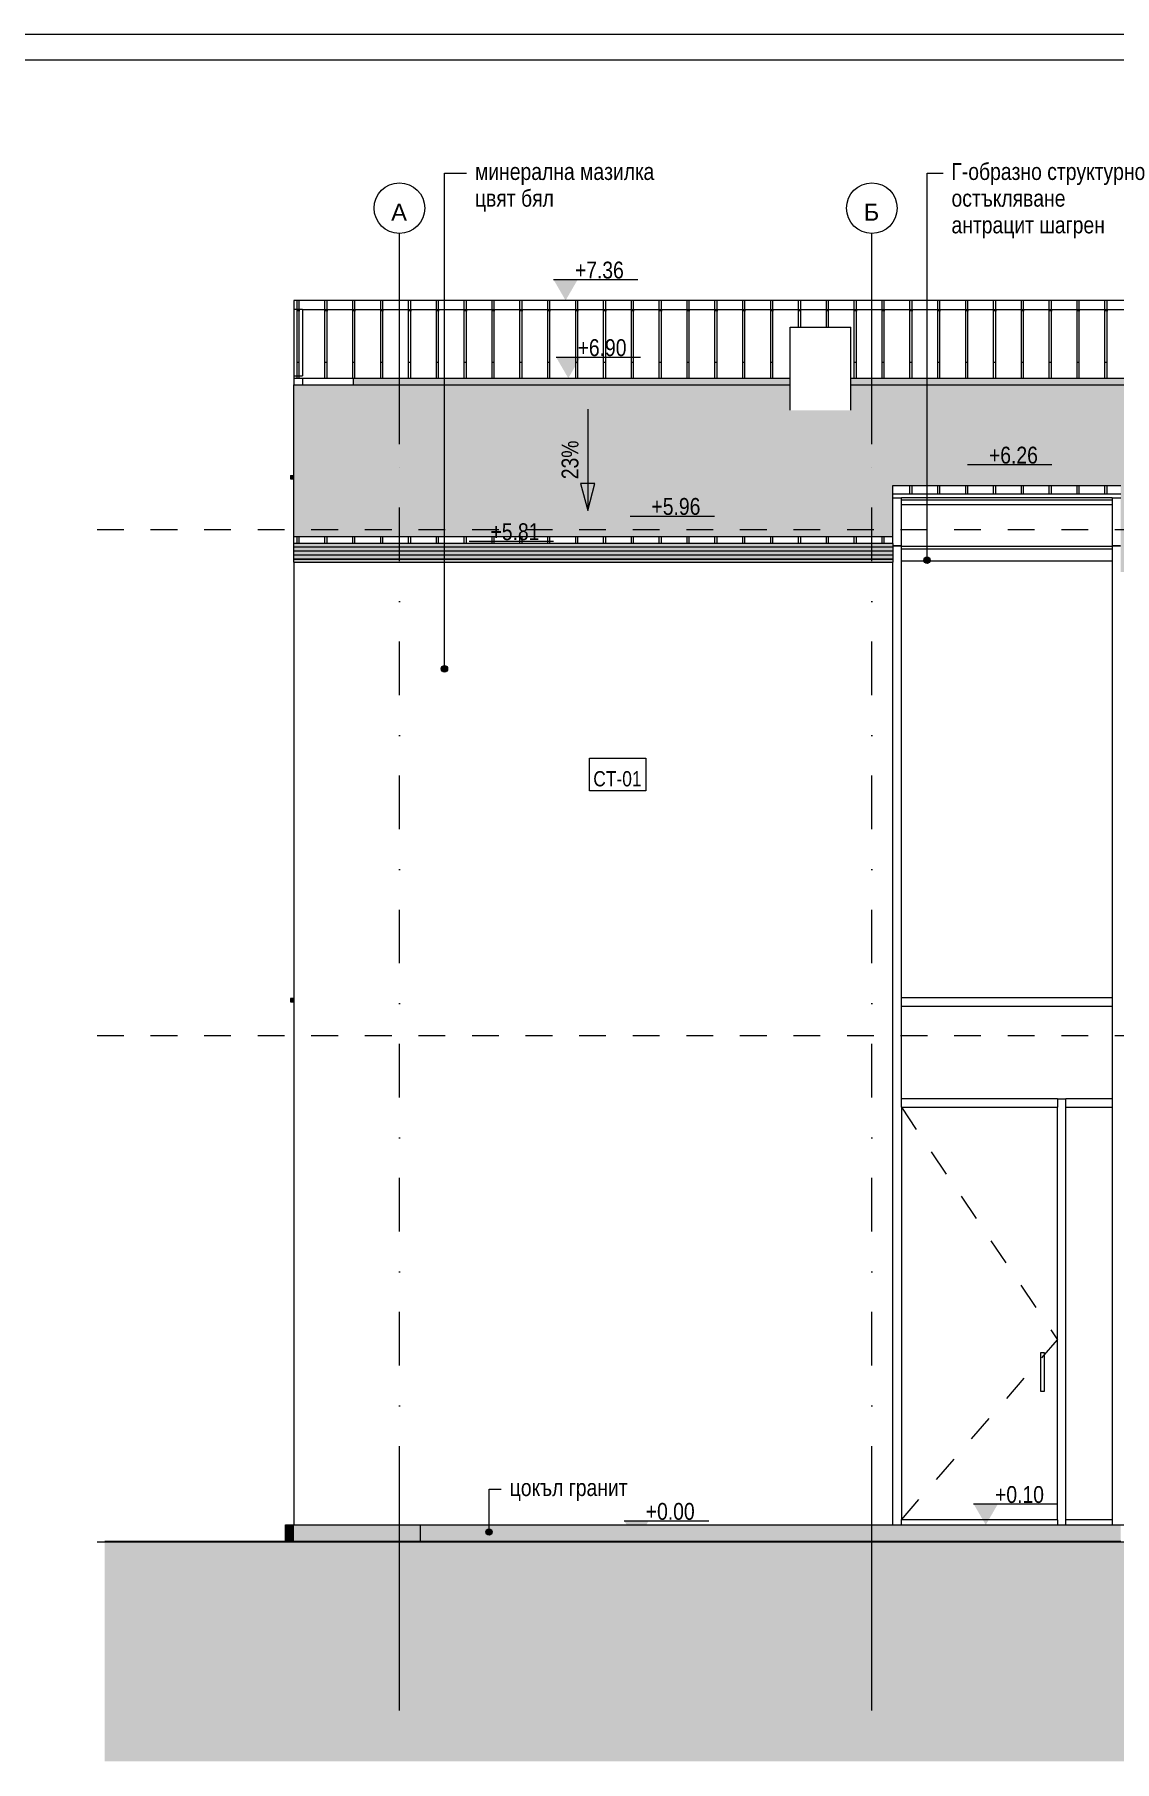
# Model space of a CAD drawing. Header units: centimetres. Extents: x 0 to 25250, y 0 to 2250.
# Drawn here: x 22882 to 23522, y 1226 to 2250 of the extents above; entities that cross this region are included whole.
import ezdxf

# ---------------------------------------------------------------- set-up
doc = ezdxf.new("R2010")
doc.units = ezdxf.units.CM
doc.linetypes.add('24-View-2$0$Dash', pattern=[31.75, 15.875, -15.875])
doc.linetypes.add('24-View-2$0$Dash dot', pattern=[79.375, 31.75, -23.8125, 0, -23.8125])
for name, color, linetype, lineweight in [('A-ANNO-NOTE', 7, 'Continuous', 9), ('A-DETL', 7, 'Continuous', 9), ('A-DETL-GENF', 7, 'Continuous', 9), ('A-DOOR', 7, 'Continuous', 9), ('A-FLOR-LEVL', 7, 'Continuous', 9), ('A-GENM', 7, 'Continuous', 9), ('A-GLAZ-CURT', 7, 'Continuous', 9), ('A-GLAZ-CWMG', 7, 'Continuous', 9), ('A-ROOF', 7, 'Continuous', 9), ('A-ROOF-OTLN', 7, 'Continuous', 9), ('A-ROOF-PATT', 7, 'Continuous', 9), ('A-WALL', 7, 'Continuous', 9), ('A-WALL-IDEN', 7, 'Continuous', 9), ('A-WALL-PATT', 7, 'Continuous', 9), ('G-ANNO-DIMS', 7, 'Continuous', 9), ('G-ANNO-TEXT', 7, 'Continuous', 9), ('G-ANNO-TTLB', 7, 'Continuous', 9), ('S-GRID', 7, 'Continuous', 9), ('S-GRID-IDEN', 7, 'Continuous', 9)]:
    doc.layers.add(name, color=color, linetype=linetype, lineweight=lineweight)
doc.styles.add('24-View-2$0$Arial', font='arial.ttf', dxfattribs={"height": 10})
doc.styles.add('24-View-2$0$Arial Narrow', font='ARIALN.TTF', dxfattribs={"height": 10})
doc.styles.add('24-View-2$0$Arial Narrow_1', font='ARIALN.TTF', dxfattribs={"height": 9})
doc.styles.add('24-View-2$0$Arial Narrow_2', font='ARIALN.TTF', dxfattribs={"height": 10})
pattern_1 = [(0, (24308.716, 1956.557), (16.51, 30.709), [0.8382, -15.672]), (90, (24292.206, 1956.557), (-16.51, 30.709), [30.709, 0]), (90, (24293.476, 1956.557), (-16.51, 30.709), [30.709, 0])]

# ---------------------------------------------------------------- blocks, each defined once
blk = doc.blocks.new('TEC_ОФИЦИАЛНА РАМКА - TEC_ОФИЦИАЛНА РАМКА-2548457-СГРАДА ТИП III - ФАСАДИ')
at = {"layer": 'G-ANNO-TTLB'}
for p, q in [((41.621, 40.554), (-48.379, 40.554)), ((-46.129, 40.254), (41.321, 40.254))]:
    blk.add_line(p, q, dxfattribs=at)
blk = doc.blocks.new('TEC_CHIMNEY-2P - TEC_CHIMNEY-2P-2377915-ИЗТОК')
at = {"layer": 'A-GENM'}
for p, q in [((-962.6, 720), (-926.6, 720)), ((-962.6, 670.7), (-962.6, 720)), ((-926.6, 670.7), (-926.6, 720))]:
    blk.add_line(p, q, dxfattribs=at)
blk = doc.blocks.new('System Panel - Glazed-2433087-ИЗТОК')
at = {"layer": 'A-GLAZ-CURT'}
blk.add_line((-771.6, 614.7), (-896.6, 614.7), dxfattribs=at)
blk = doc.blocks.new('L Corner Mullion - L Mullion 1-2504235-ИЗТОК')
at = {"layer": 'A-GLAZ-CWMG'}
for p, q in [((-771.6, 589.9), (-896.6, 589.9)), ((-771.6, 588.3), (-896.6, 588.3)), ((-771.6, 581.3), (-896.6, 581.3))]:
    blk.add_line(p, q, dxfattribs=at)
blk = doc.blocks.new('Rectangular Mullion - TEC_DOGRAMA_TERASI_EX-2433085-ИЗТОК')
at = {"layer": 'A-GLAZ-CWMG'}
for p, q in [((-896.6, 617.6), (-896.6, 618.8)), ((-771.6, 618.8), (-896.6, 618.8)), ((-896.6, 617.6), (-771.6, 617.6)), ((-771.6, 618.8), (-771.6, 617.6))]:
    blk.add_line(p, q, dxfattribs=at)
blk = doc.blocks.new('Rectangular Mullion - TEC_DOGRAMA_TERASI_EX-2504233-ИЗТОК')
at = {"layer": 'A-GLAZ-CWMG'}
for p, q in [((-771.6, 618.8), (-766.6, 618.8)), ((-771.6, 618.8), (-771.6, 590.3)), ((-771.6, 590.3), (-766.7, 590.3))]:
    blk.add_line(p, q, dxfattribs=at)
blk = doc.blocks.new('Rectangular Mullion - TEC_DOGRAMA_TERASI_EX-2504234-ИЗТОК')
at = {"layer": 'A-GLAZ-CWMG'}
for p, q in [((-901.6, 618.8), (-896.6, 618.8)), ((-896.6, 590.3), (-896.6, 618.8)), ((-901.6, 590.3), (-896.6, 590.3))]:
    blk.add_line(p, q, dxfattribs=at)
blk = doc.blocks.new('Rectangular Mullion - TEC_DOGRAMA_TERASI_EX-2433041-ИЗТОК')
at = {"layer": 'A-GLAZ-CWMG'}
for p, q in [((-896.6, 10), (-896.6, 13)), ((-804.1, 13), (-804.1, 10))]:
    blk.add_line(p, q, dxfattribs=at)
blk = doc.blocks.new('Rectangular Mullion - TEC_DOGRAMA_TERASI_EX-2433006-ИЗТОК')
at = {"layer": 'A-GLAZ-CWMG'}
blk.add_line((-771.6, 260), (-771.6, 10), dxfattribs=at)
blk = doc.blocks.new('Rectangular Mullion - TEC_DOGRAMA_TERASI_EX-2504236-ИЗТОК')
at = {"layer": 'A-GLAZ-CWMG'}
for p, q in [((-896.6, 590.3), (-901.6, 590.3)), ((-896.6, 320), (-896.6, 590.3))]:
    blk.add_line(p, q, dxfattribs=at)
blk = doc.blocks.new('TEC-GLASSDOOR - TEC-GLASSDOOR-2434468-ИЗТОК')
at = {"layer": 'A-DOOR', "linetype": '24-View-2$0$Dash'}
for p in [(-896.6, 257.5), (-896.6, 13)]:
    blk.add_line(p, (-804.1, 119.7), dxfattribs=at)
at = {"layer": 'A-DOOR', "lineweight": 15}
for p, q in [((-896.6, 257.5), (-804.1, 257.5)), ((-896.6, 257.5), (-896.6, 13)), ((-804.1, 13), (-804.1, 257.5)), ((-804.1, 13), (-896.6, 13))]:
    blk.add_line(p, q, dxfattribs=at)
at = {"layer": 'A-DOOR'}
for p, q in [((-811.7, 112), (-814.2, 112)), ((-814.2, 112), (-814.2, 89.2)), ((-811.7, 89.2), (-811.7, 112)), ((-814.2, 89.2), (-811.7, 89.2))]:
    blk.add_line(p, q, dxfattribs=at)
blk = doc.blocks.new('Rectangular Mullion - TEC_DOGRAMA_TERASI_EX-2433044-ИЗТОК')
at = {"layer": 'A-GLAZ-CWMG'}
for p, q in [((-799.1, 10), (-799.1, 13)), ((-771.6, 13), (-799.1, 13)), ((-771.6, 13), (-771.6, 10))]:
    blk.add_line(p, q, dxfattribs=at)
blk = doc.blocks.new('Rectangular Mullion - TEC_DOGRAMA_TERASI_EX-2504241-ИЗТОК')
at = {"layer": 'A-GLAZ-CWMG'}
for p, q in [((-766.7, 590.3), (-771.6, 590.3)), ((-771.6, 590.3), (-771.6, 320))]:
    blk.add_line(p, q, dxfattribs=at)
blk = doc.blocks.new('Rectangular Mullion - TEC_DOGRAMA_TERASI_EX-2433024-ИЗТОК')
at = {"layer": 'A-GLAZ-CWMG'}
blk.add_line((-896.6, 260), (-896.6, 320), dxfattribs=at)
blk = doc.blocks.new('Rectangular Mullion - TEC_DOGRAMA_TERASI_INT-2433105-ИЗТОК')
at = {"layer": 'A-GLAZ-CWMG'}
for p, q in [((-771.6, 322.5), (-801.6, 322.5)), ((-801.6, 317.5), (-771.6, 317.5)), ((-771.6, 322.5), (-771.6, 317.5))]:
    blk.add_line(p, q, dxfattribs=at)
blk = doc.blocks.new('Rectangular Mullion - TEC_DOGRAMA_TERASI_INT-2433106-ИЗТОК')
at = {"layer": 'A-GLAZ-CWMG'}
for p, q in [((-896.6, 317.5), (-896.6, 322.5)), ((-801.6, 322.5), (-896.6, 322.5)), ((-896.6, 317.5), (-801.6, 317.5))]:
    blk.add_line(p, q, dxfattribs=at)
blk = doc.blocks.new('Rectangular Mullion - TEC_DOGRAMA_TERASI_EX-2433026-ИЗТОК')
at = {"layer": 'A-GLAZ-CWMG'}
blk.add_line((-771.6, 320), (-771.6, 260), dxfattribs=at)
blk = doc.blocks.new('Rectangular Mullion - TEC_DOGRAMA_TERASI_EX-2433010-ИЗТОК')
at = {"layer": 'A-GLAZ-CWMG'}
for p, q in [((-896.6, 257.5), (-896.6, 260)), ((-896.6, 10), (-896.6, 13))]:
    blk.add_line(p, q, dxfattribs=at)
blk = doc.blocks.new('Rectangular Mullion - TEC_DOGRAMA_TERASI_INT-2433045-ИЗТОК')
at = {"layer": 'A-GLAZ-CWMG'}
for p, q in [((-799.1, 257.5), (-799.1, 262.5)), ((-771.6, 262.5), (-799.1, 262.5)), ((-799.1, 257.5), (-771.6, 257.5)), ((-771.6, 262.5), (-771.6, 257.5))]:
    blk.add_line(p, q, dxfattribs=at)
blk = doc.blocks.new('Rectangular Mullion - TEC_DOGRAMA_TERASI_INT-2433046-ИЗТОК')
at = {"layer": 'A-GLAZ-CWMG'}
for p, q in [((-896.6, 257.5), (-896.6, 262.5)), ((-804.1, 262.5), (-896.6, 262.5)), ((-804.1, 262.5), (-804.1, 257.5))]:
    blk.add_line(p, q, dxfattribs=at)
blk = doc.blocks.new('Rectangular Mullion - TEC_DOGRAMA_TERASI_INT-2433096-ИЗТОК')
at = {"layer": 'A-GLAZ-CWMG'}
for p, q in [((-804.1, 262.5), (-799.1, 262.5)), ((-804.1, 262.5), (-804.1, 257.5)), ((-799.1, 10), (-799.1, 262.5)), ((-804.1, 13), (-804.1, 10))]:
    blk.add_line(p, q, dxfattribs=at)
blk = doc.blocks.new('Walls 1 - Walls 1-2437727-ИЗТОК')
at = {"layer": 'A-WALL-PATT', "true_color": 0xebebeb}
blk.add_hatch(color=7, dxfattribs=at).paths.add_polyline_path([(-1256.6, 0), (-1256.6, 10), (-1261.6, 10), (-1261.6, 0)])
at = {"layer": 'A-WALL'}
for p, q in [((-1261.6, 10), (-1256.6, 10)), ((-1261.6, 0), (-1261.6, 10))]:
    blk.add_line(p, q, dxfattribs=at)
blk = doc.blocks.new('Grid - TEC_GRID_CIRCLE-145857-ИЗТОК')
at = {"layer": 'S-GRID-IDEN'}
blk.add_circle((-234.1, 790.5), 15, dxfattribs=at)
blk = doc.blocks.new('Spot Elevations - ELEVATION_PROJECT-150941-ИЗТОК')
at = {"layer": 'A-ANNO-NOTE'}
blk.add_hatch(color=256, dxfattribs=at).paths.add_polyline_path([(-1102.8, 748.2), (-1088.4, 748.2), (-1095.6, 735.8)])
blk.add_line((-1102.8, 748.2), (-1052.8, 748.2), dxfattribs=at)

msp = doc.modelspace()

# ---------------------------------------------------------------- block references
at = {"layer": 'G-ANNO-TTLB', "xscale": 50, "yscale": 50, "zscale": 50}
msp.add_blockref('TEC_ОФИЦИАЛНА РАМКА - TEC_ОФИЦИАЛНА РАМКА-2548457-СГРАДА ТИП III - ФАСАДИ', (23169, 222.3), dxfattribs=at)

# ---------------------------------------------------------------- next in the draw order: hatches: boundary and pattern name
at = {"layer": 'A-DETL-GENF'}
h = msp.add_hatch(dxfattribs=at)
h.set_pattern_fill('FP2_30', color=256, style=0, pattern_type=2)
h.set_pattern_definition([(0, (24145.66, 1356.557), (19.05, 19.05), [19.05, -19.05]), (0, (24145.66, 1363.701), (19.05, 19.05), [19.05, -19.05]), (0, (24145.66, 1370.844), (19.05, 19.05), [19.05, -19.05]), (90, (24148.04, 1373.226), (-19.05, 19.05), [19.05, -19.05]), (90, (24155.184, 1373.226), (-19.05, 19.05), [19.05, -19.05]), (90, (24162.327, 1373.226), (-19.05, 19.05), [19.05, -19.05])])
h.paths.add_polyline_path([(24121.3, 1226.4), (24520.6, 1226.4), (24520.6, 1326.6), (24090.6, 1326.6), (23525.6, 1356.6), (22923.5, 1356.6), (22923.5, 1226.4), (23921.7, 1226.4)])
at = {"layer": 'A-ROOF-PATT', "true_color": 0x8b8b8b}
h = msp.add_hatch(dxfattribs=at)
h.set_pattern_fill('FP2_15', color=252, style=0, pattern_type=2)
h.set_pattern_definition(pattern_1)
h.paths.add_polyline_path([(23648.6, 2087.1), (23648.6, 2089.6), (24120.6, 2089.6), (24120.6, 2092.3), (23035.6, 2092.3), (23035.6, 2087.1), (23622.2, 2087.1)])
h = msp.add_hatch(dxfattribs=at)
h.set_pattern_fill('FP2_17', color=252, style=0, pattern_type=2)
h.set_pattern_definition([(0, (21664.589, 2328.148), (16.51, 6.908), [0.8382, -15.672]), (90, (21648.079, 2328.148), (-16.51, 6.908), [6.908, 0]), (90, (21649.349, 2328.148), (-16.51, 6.908), [6.908, 0])])
h.paths.add_polyline_path([(23734.5, 1931.4), (23920.6, 1931.4), (23920.6, 1957.3), (24020.6, 1957.3), (24020.6, 1931.4), (24302.7, 1931.4), (24150.4, 2030.7), (23648.6, 2030.7), (23648.6, 2042.3), (23365.6, 2042.3), (23365.6, 2027.2), (23329.6, 2027.2), (23329.6, 2042.3), (23035.6, 2042.3), (23035.6, 1952.2), (23390.6, 1952.2), (23390.6, 1982.6), (23525.6, 1982.6), (23525.6, 1931.4), (23728.3, 1931.4)])
h = msp.add_hatch(dxfattribs=at)
h.set_pattern_fill('FP2_19', color=252, style=0, pattern_type=2)
h.set_pattern_definition([(0, (24308.716, 1611.032), (16.51, 29.922), [0.8382, -15.672]), (90, (24292.206, 1611.032), (-16.51, 29.922), [29.922, 0]), (90, (24293.476, 1611.032), (-16.51, 29.922), [29.922, 0])])
h.paths.add_polyline_path([(23390.6, 1977.8), (23525.6, 1977.8), (23525.6, 1982.6), (23390.6, 1982.6), (23390.6, 1981)])
h = msp.add_hatch(dxfattribs=at)
h.set_pattern_fill('FP2_15', color=252, style=0, pattern_type=2)
h.set_pattern_definition(pattern_1)
h.paths.add_polyline_path([(23210.5, 1948.4), (23390.6, 1948.4), (23390.6, 1952.2), (23035.6, 1952.2), (23035.6, 1948.4), (23204.3, 1948.4)])
at = {"layer": 'A-ROOF-PATT', "lineweight": 5, "true_color": 0xc0c0c0}
for points in [[(23210.5, 1948.1), (23390.6, 1948.1), (23390.6, 1948.4), (23035.6, 1948.4), (23035.6, 1948.1), (23204.3, 1948.1)], [(23210.5, 1946.5), (23390.6, 1946.5), (23390.6, 1948.1), (23035.6, 1948.1), (23035.6, 1946.5), (23204.3, 1946.5)], [(23210.5, 1946.3), (23390.6, 1946.3), (23390.6, 1946.5), (23035.6, 1946.4), (23035.6, 1946.3), (23204.3, 1946.3)], [(23035.6, 1943.9), (23390.6, 1943.9), (23390.6, 1946.3), (23035.6, 1946.3), (23035.6, 1944.6)], [(23035.6, 1941.6), (23390.6, 1941.6), (23390.6, 1943.9), (23035.6, 1943.9), (23035.6, 1942.2)], [(23390.6, 1939.2), (23390.6, 1941.6), (23035.6, 1941.6), (23035.6, 1939.2), (23385.2, 1939.2)], [(23035.6, 1939), (23390.6, 1939), (23390.6, 1939.2), (23035.6, 1939.2), (23035.6, 1939.1)], [(23035.6, 1937.4), (23390.6, 1937.4), (23390.6, 1939), (23035.6, 1939), (23035.6, 1938.7)], [(23198, 1937.2), (23390.6, 1937.2), (23390.6, 1937.4), (23035.6, 1937.4), (23035.6, 1937.2), (23191.8, 1937.2)]]:
    msp.add_hatch(color=9, dxfattribs=at).paths.add_polyline_path(points)
at = {"layer": 'A-WALL-PATT', "true_color": 0x8b8b8b}
h = msp.add_hatch(dxfattribs=at)
h.set_pattern_fill('FP2_25', color=252, style=0, pattern_type=2)
h.set_pattern_definition([(0, (23053.956, 1656.557), (16.51, 30.709), [0.8382, -15.672]), (90, (23037.446, 1656.557), (-16.51, 30.709), [30.709, 0]), (90, (23038.716, 1656.557), (-16.51, 30.709), [30.709, 0])])
h.paths.add_polyline_path([(23035.6, 2046.3), (23329.6, 2046.3), (23329.6, 2076.6), (23365.6, 2076.6), (23365.6, 2046.3), (23648.6, 2046.3), (23648.6, 2087.1), (23035.6, 2087.1), (23035.6, 2072.7)])
at = {"layer": 'A-WALL-PATT', "lineweight": 5, "true_color": 0x787878}
h = msp.add_hatch(color=8, dxfattribs=at)
h.paths.add_polyline_path([(23074.6, 2042.3), (23329.6, 2042.3), (23329.6, 2046.3), (23070.6, 2046.3), (23070.6, 2042.3), (23072, 2042.3)])
h.paths.add_polyline_path([(23648.6, 2042.3), (23648.6, 2046.3), (23365.6, 2046.3), (23365.6, 2042.3), (23647.2, 2042.3)])
at = {"layer": 'A-WALL-PATT', "lineweight": 5, "true_color": 0xebebeb}
for points in [[(23033.6, 1986.6), (23035.6, 1986.6), (23035.6, 1988.6), (23033.6, 1988.6), (23033.6, 1988)], [(23035.6, 1676.6), (23035.6, 1678.6), (23033.6, 1678.6), (23033.6, 1676.6)], [(23110.6, 1356.6), (23110.6, 1366.6), (23035.6, 1366.6), (23035.6, 1356.6), (23098.2, 1356.6)], [(23110.6, 1356.6), (23525.6, 1356.6), (23525.6, 1366.6), (23110.6, 1366.6)]]:
    msp.add_hatch(color=7, dxfattribs=at).paths.add_polyline_path(points)
at = {"layer": 'G-ANNO-DIMS'}
msp.add_hatch(color=256, dxfattribs=at).paths.add_polyline_path([(23209.8, 1967.9), (23214, 1983.8), (23205.5, 1983.8)])
at = {"layer": 'G-ANNO-TEXT'}
h = msp.add_hatch(color=256, dxfattribs=at)
edge = h.paths.add_edge_path()
edge.add_arc((23410.8, 1938.4), 1.88, 0, 360)
h = msp.add_hatch(color=256, dxfattribs=at)
edge = h.paths.add_edge_path()
edge.add_arc((23124.8, 1874), 1.88, 0, 360)
h = msp.add_hatch(color=256, dxfattribs=at)
edge = h.paths.add_edge_path()
edge.add_arc((23151.2, 1362.4), 1.87, 0, 360)

# ---------------------------------------------------------------- next in the draw order: linework, layer by layer
at = {"layer": 'A-DETL', "color": 7, "lineweight": 30}
msp.add_line((23525.6, 1356.6), (22923.5, 1356.6), dxfattribs=at)
at = {"layer": 'A-FLOR-LEVL', "linetype": '24-View-2$0$Dash'}
for p, q in [((22918.9, 1956.6), (24453, 1956.6)), ((22918.9, 1656.6), (24453, 1656.6)), ((22918.9, 1356.6), (24453, 1356.6))]:
    msp.add_line(p, q, dxfattribs=at)
at = {"layer": 'A-ROOF'}
for p, q in [((23035.6, 2092.3), (23035.6, 2087.1)), ((24120.6, 2092.3), (23035.6, 2092.3)), ((23040.6, 2087.1), (23648.6, 2087.1)), ((23035.6, 1948.4), (23035.6, 2042.3)), ((23035.6, 2042.3), (23329.6, 2042.3)), ((23365.6, 2042.3), (23648.6, 2042.3)), ((23390.6, 1948.4), (23390.6, 1982.6)), ((23390.6, 1982.6), (23525.6, 1982.6)), ((23390.6, 1977.8), (23525.6, 1977.8)), ((23390.6, 1952.2), (23035.6, 1952.2)), ((23035.6, 1937.2), (23035.6, 1931.7)), ((23390.6, 1931.7), (23390.6, 1937.2))]:
    msp.add_line(p, q, dxfattribs=at)
at = {"layer": 'A-ROOF-OTLN'}
for p, q in [((23390.6, 1948.4), (23035.6, 1948.4)), ((23035.6, 1937.2), (23035.6, 1948.4)), ((23035.6, 1946.3), (23390.6, 1946.3)), ((23390.6, 1948.4), (23390.6, 1937.2)), ((23035.6, 1943.9), (23390.6, 1943.9)), ((23035.6, 1941.6), (23390.6, 1941.6)), ((23035.6, 1939.2), (23390.6, 1939.2)), ((23035.6, 1939), (23390.6, 1939)), ((23035.6, 1937.2), (23390.6, 1937.2))]:
    msp.add_line(p, q, dxfattribs=at)
at = {"layer": 'A-WALL'}
for p, q in [((23040.6, 2087.1), (23035.6, 2087.1)), ((23035.6, 2087.1), (23035.6, 2042.3)), ((23040.6, 2087.1), (23040.6, 2047.7)), ((23035.6, 2047.7), (23040.6, 2047.7)), ((23035.6, 2046.3), (23329.6, 2046.3)), ((23040.6, 2046.3), (23040.6, 2042.3)), ((23070.6, 2046.3), (23070.6, 2042.3)), ((23365.6, 2046.3), (23648.6, 2046.3)), ((23033.6, 1988.6), (23033.6, 1986.6)), ((23033.6, 1988.6), (23035.6, 1988.6)), ((23033.6, 1986.6), (23035.6, 1986.6)), ((23035.6, 1931.7), (23035.6, 1366.6)), ((23390.6, 1366.6), (23390.6, 1931.7)), ((23035.6, 1678.6), (23033.6, 1678.6)), ((23033.6, 1678.6), (23033.6, 1676.6)), ((23033.6, 1676.6), (23035.6, 1676.6)), ((23035.6, 1366.6), (23730.6, 1366.6)), ((23110.6, 1356.6), (23110.6, 1366.6))]:
    msp.add_line(p, q, dxfattribs=at)
at = {"layer": 'A-WALL-IDEN', "flags": 128}
msp.add_lwpolyline([(23210.8, 1821), (23244.2, 1821), (23244.2, 1801.8), (23210.8, 1801.8)], close=True, dxfattribs=at)
at = {"layer": 'G-ANNO-DIMS'}
for p, q in [((23209.8, 2027.9), (23209.8, 1967.9)), ((23214, 1983.8), (23205.5, 1983.8)), ((23205.5, 1983.8), (23209.8, 1967.9)), ((23209.8, 1967.9), (23214, 1983.8))]:
    msp.add_line(p, q, dxfattribs=at)
at = {"layer": 'G-ANNO-TEXT'}
for p, q in [((23124.8, 2167.8), (23137.9, 2167.8)), ((23124.8, 1874), (23124.8, 2167.8)), ((23410.8, 2167.8), (23420.3, 2167.8)), ((23410.8, 1938.4), (23410.8, 2167.8)), ((23151.2, 1387.7), (23158.5, 1387.7)), ((23151.2, 1362.4), (23151.2, 1387.7))]:
    msp.add_line(p, q, dxfattribs=at)
for centre, radius in [((23410.8, 1938.4), 1.88), ((23124.8, 1874), 1.88), ((23151.2, 1362.4), 1.87)]:
    msp.add_circle(centre, radius, dxfattribs=at)
at = {"layer": 'S-GRID', "color": 1, "lineweight": 18, "true_color": 0xff0000}
for p, q in [((23098.1, 2007.1), (23098.1, 2132.1)), ((23378.1, 2007.1), (23378.1, 2132.1)), ((23098.1, 1256.6), (23098.1, 1381.6)), ((23378.1, 1256.6), (23378.1, 1381.6))]:
    msp.add_line(p, q, dxfattribs=at)
at = {"layer": 'S-GRID', "color": 1, "linetype": '24-View-2$0$Dash dot', "lineweight": 18, "true_color": 0xff0000}
for p, q in [((23098.1, 1381.6), (23098.1, 2007.1)), ((23378.1, 1381.6), (23378.1, 2007.1))]:
    msp.add_line(p, q, dxfattribs=at)

# ---------------------------------------------------------------- next in the draw order: block references
at = {"layer": 'A-ANNO-NOTE'}
msp.add_blockref('Spot Elevations - ELEVATION_PROJECT-150941-ИЗТОК', (24292.2, 1356.6), dxfattribs=at)
at = {"layer": 'A-DOOR'}
msp.add_blockref('TEC-GLASSDOOR - TEC-GLASSDOOR-2434468-ИЗТОК', (24292.2, 1356.6), dxfattribs=at)
at = {"layer": 'A-GENM'}
msp.add_blockref('TEC_CHIMNEY-2P - TEC_CHIMNEY-2P-2377915-ИЗТОК', (24292.2, 1356.6), dxfattribs=at)
at = {"layer": 'A-GLAZ-CURT'}
msp.add_blockref('System Panel - Glazed-2433087-ИЗТОК', (24292.2, 1356.6), dxfattribs=at)
at = {"layer": 'A-GLAZ-CWMG'}
for name in ['Rectangular Mullion - TEC_DOGRAMA_TERASI_EX-2504234-ИЗТОК', 'Rectangular Mullion - TEC_DOGRAMA_TERASI_EX-2433085-ИЗТОК', 'Rectangular Mullion - TEC_DOGRAMA_TERASI_EX-2504233-ИЗТОК', 'Rectangular Mullion - TEC_DOGRAMA_TERASI_EX-2504236-ИЗТОК', 'L Corner Mullion - L Mullion 1-2504235-ИЗТОК', 'Rectangular Mullion - TEC_DOGRAMA_TERASI_EX-2504241-ИЗТОК', 'Rectangular Mullion - TEC_DOGRAMA_TERASI_INT-2433106-ИЗТОК', 'Rectangular Mullion - TEC_DOGRAMA_TERASI_INT-2433105-ИЗТОК', 'Rectangular Mullion - TEC_DOGRAMA_TERASI_EX-2433024-ИЗТОК', 'Rectangular Mullion - TEC_DOGRAMA_TERASI_EX-2433026-ИЗТОК', 'Rectangular Mullion - TEC_DOGRAMA_TERASI_INT-2433046-ИЗТОК', 'Rectangular Mullion - TEC_DOGRAMA_TERASI_INT-2433096-ИЗТОК', 'Rectangular Mullion - TEC_DOGRAMA_TERASI_INT-2433045-ИЗТОК', 'Rectangular Mullion - TEC_DOGRAMA_TERASI_EX-2433010-ИЗТОК', 'Rectangular Mullion - TEC_DOGRAMA_TERASI_EX-2433006-ИЗТОК', 'Rectangular Mullion - TEC_DOGRAMA_TERASI_EX-2433041-ИЗТОК', 'Rectangular Mullion - TEC_DOGRAMA_TERASI_EX-2433044-ИЗТОК']:
    msp.add_blockref(name, (24292.2, 1356.6), dxfattribs=at)
at = {"layer": 'A-WALL'}
msp.add_blockref('Walls 1 - Walls 1-2437727-ИЗТОК', (24292.2, 1356.6), dxfattribs=at)
at = {"layer": 'G-ANNO-DIMS'}
for p in [(24293.8, 1310.5), (24537.6, 1246.9), (24337.6, 1216.4), (24242.2, 1201.4), (24541.2, 630.8), (24334.2, 620.8)]:
    msp.add_blockref('Spot Elevations - ELEVATION_PROJECT-150941-ИЗТОК', p, dxfattribs=at)
at = {"layer": 'S-GRID-IDEN'}
for p in [(23332.2, 1356.6), (23612.2, 1356.6)]:
    msp.add_blockref('Grid - TEC_GRID_CIRCLE-145857-ИЗТОК', p, dxfattribs=at)

# ---------------------------------------------------------------- next in the draw order: texts
at = {"layer": 'A-WALL-IDEN', "insert": (23227.3, 1808.8), "char_height": 9, "width": 28.45, "attachment_point": 5, "line_spacing_factor": 0.949189, "style": '24-View-2$0$Arial Narrow_1'}
msp.add_mtext('\\pt25.00002,50.00004,74.99997,99.99999,125.00001,150.00003,174.99996,199.99998,225,250.00002,275.00004,299.99997,324.99999,350.00001,375.00003,399.99996,424.99998,450,475.00002,500.00004,524.99997,549.99999,575.00001,600.00003,624.99996,649.99998,675,700.00002,725.00004,749.99997,774.99999,800.00001;{\\fArial Narrow|b0|i0|c204|p34;СТ}-01', dxfattribs=at)
at = {"layer": 'G-ANNO-DIMS', "char_height": 10, "width": 34.754, "attachment_point": 1, "line_spacing_factor": 0.974696, "style": '24-View-2$0$Arial Narrow'}
for s, insert in [('+7.36', (23202.1, 2115.4)), ('+6.90', (23203.7, 2069.4)), ('+6.26', (23447.5, 2005.7)), ('+5.96', (23247.5, 1975.3)), ('+5.81', (23152.1, 1960.3)), ('+0.10', (23451.1, 1389.6)), ('+0.00', (23244.1, 1379.6))]:
    msp.add_mtext(s, dxfattribs=dict(at, insert=insert))
at = {"layer": 'G-ANNO-DIMS', "insert": (23194.2, 1986.4), "char_height": 10, "width": 27.508, "attachment_point": 1, "rotation": 90, "line_spacing_factor": 0.974696, "style": '24-View-2$0$Arial Narrow'}
msp.add_mtext('23%', dxfattribs=at)
at = {"layer": 'G-ANNO-TEXT', "char_height": 10, "attachment_point": 1, "line_spacing_factor": 0.949189, "style": '24-View-2$0$Arial Narrow_2'}
for s, insert, width in [('\\pt15,30,45,60,75,90,105,120,135,150,165,180,195,210,225,240,255,270,285,300,315,330,345,360,375,390,405,420,435,450,465,480;{\\fArial Narrow|b0|i0|c204|p34;минерална мазилка цвят бял}', (23142.9, 2173.8), 112.8), ('\\pt15,30,45,60,75,90,105,120,135,150,165,180,195,210,225,240,255,270,285,300,315,330,345,360,375,390,405,420,435,450,465,480;{\\fArial Narrow|b0|i0|c204|p34;Г}-{\\fArial Narrow|b0|i0|c204|p34;образно структурно остъкляване\\Pантрацит шагрен}', (23425.3, 2173.8), 127), ('\\pt15,30,45,60,75,90,105,120,135,150,165,180,195,210,225,240,255,270,285,300,315,330,345,360,375,390,405,420,435,450,465,480;{\\fArial Narrow|b0|i0|c204|p34;цокъл гранит}', (23163.5, 1393.7), 112.8)]:
    msp.add_mtext(s, dxfattribs=dict(at, insert=insert, width=width))
at = {"layer": 'S-GRID-IDEN', "char_height": 10, "attachment_point": 5, "line_spacing_factor": 0.936439, "style": '24-View-2$0$Arial'}
for s, insert, width in [('\\pt50,100,150,200,250,300,350,400,450,500,550,600,650,700,750,800,850,900,950,1000,1050,1100,1150,1200,1250,1300,1350,1400,1450,1500,1550,1600;{\\fArial|b0|i0|c204|p34;А}', (23097.9, 2144.7), 9.9), ('\\pt50,100,150,200,250,300,350,400,450,500,550,600,650,700,750,800,850,900,950,1000,1050,1100,1150,1200,1250,1300,1350,1400,1450,1500,1550,1600;{\\fArial|b0|i0|c204|p34;Б}', (23377.9, 2144.7), 9.6)]:
    msp.add_mtext(s, dxfattribs=dict(at, insert=insert, width=width))

doc.saveas('drawing.dxf')
